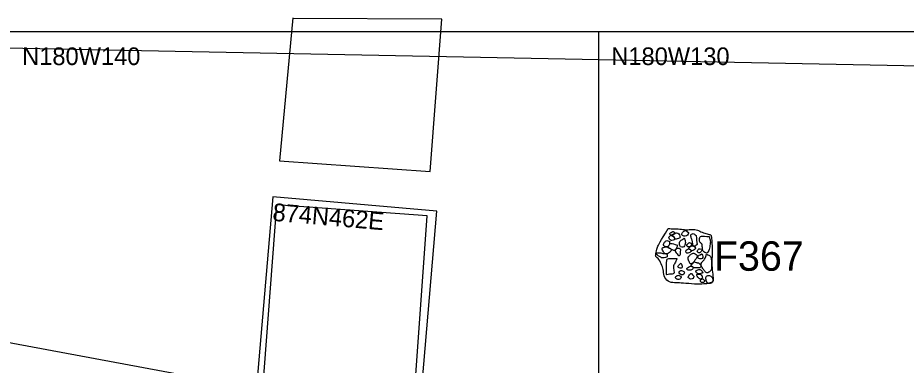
# Model space of a CAD drawing. Extents: x -200 to -100, y 65 to 200.
# Drawn here: x -139.86 to -124.78, y 174.34 to 180.24 of the extents above; entities that cross this region are included whole.
import ezdxf

# ---------------------------------------------------------------- set-up
doc = ezdxf.new("R2010")
doc.units = 0
for name, color, linetype in [('1976 grid', 7, 'Continuous'), ('1976_874N462E', 7, 'Continuous'), ('1990 grid', 7, 'Continuous'), ('Brick', 7, 'Continuous'), ('Feature Labels', 7, 'Continuous'), ('Limits of excavation', 7, 'Continuous'), ('Other features', 7, 'Continuous'), ('Quadrat IDs', 7, 'Continuous'), ('Quadrat Labels', 7, 'Continuous'), ('Quadrats in DB', 7, 'Continuous')]:
    doc.layers.add(name, color=color, linetype=linetype)

msp = doc.modelspace()

# ---------------------------------------------------------------- linework, layer by layer
at = {"layer": '1976 grid'}
msp.add_lwpolyline([(-135.186, 180.24), (-135.415, 177.807), (-132.853, 177.628), (-132.657, 180.215), (-135.188, 180.225)], dxfattribs=at)
msp.add_lwpolyline([(-132.908, 176.875), (-135.464, 177.06), (-136.42, 164.467), (-133.807, 164.267)], close=True, dxfattribs=at)
at = {"layer": '1976_874N462E'}
msp.add_lwpolyline([(-135.524, 177.198), (-136.044, 171.131), (-133.26, 170.892), (-132.745, 176.956)], close=True, dxfattribs=at)
at = {"layer": '1990 grid'}
msp.add_lwpolyline([(-150.517, 176.683), (-111.074, 169.333), (-114.966, 149.209), (-154.147, 156.646)], close=True, dxfattribs=at)
at = {"layer": 'Brick'}
for points in [[(-128.701, 176.581), (-128.726, 176.604), (-128.736, 176.611), (-128.763, 176.595), (-128.796, 176.572), (-128.781, 176.555), (-128.77, 176.545), (-128.726, 176.558), (-128.701, 176.581), (-128.701, 176.581), (-128.701, 176.581)], [(-128.468, 176.589), (-128.513, 176.635), (-128.551, 176.617), (-128.594, 176.57), (-128.576, 176.533), (-128.525, 176.53), (-128.485, 176.538), (-128.468, 176.589), (-128.468, 176.589), (-128.468, 176.589)], [(-128.79, 176.44), (-128.838, 176.46), (-128.858, 176.45), (-128.894, 176.403), (-128.904, 176.376), (-128.876, 176.359), (-128.853, 176.348), (-128.825, 176.346), (-128.796, 176.375), (-128.79, 176.44), (-128.79, 176.44), (-128.79, 176.44)], [(-128.77, 176.545), (-128.798, 176.521), (-128.809, 176.509), (-128.792, 176.481), (-128.77, 176.453), (-128.733, 176.458), (-128.697, 176.472), (-128.714, 176.515), (-128.77, 176.545), (-128.77, 176.545), (-128.77, 176.545)], [(-128.702, 176.576), (-128.728, 176.557), (-128.748, 176.546), (-128.75, 176.544), (-128.739, 176.538), (-128.723, 176.525), (-128.699, 176.493), (-128.695, 176.475), (-128.662, 176.481), (-128.623, 176.495), (-128.608, 176.51), (-128.625, 176.552), (-128.645, 176.593), (-128.702, 176.576), (-128.702, 176.576), (-128.702, 176.576)], [(-128.542, 176.494), (-128.59, 176.465), (-128.626, 176.437), (-128.625, 176.407), (-128.613, 176.338), (-128.559, 176.342), (-128.539, 176.355), (-128.516, 176.425), (-128.542, 176.494), (-128.542, 176.494), (-128.542, 176.494)], [(-128.331, 176.411), (-128.335, 176.51), (-128.338, 176.545), (-128.374, 176.56), (-128.39, 176.58), (-128.42, 176.563), (-128.44, 176.545), (-128.417, 176.487), (-128.402, 176.438), (-128.398, 176.393), (-128.399, 176.373), (-128.378, 176.359), (-128.365, 176.354), (-128.324, 176.383), (-128.32, 176.395), (-128.331, 176.411), (-128.331, 176.411), (-128.331, 176.411)], [(-128.12, 176.522), (-128.18, 176.525), (-128.272, 176.546), (-128.284, 176.492), (-128.287, 176.425), (-128.238, 176.406), (-128.237, 176.334), (-128.23, 176.272), (-128.159, 176.225), (-128.125, 176.277), (-128.104, 176.375), (-128.095, 176.448), (-128.12, 176.522), (-128.12, 176.522), (-128.12, 176.522)], [(-128.853, 176.348), (-128.895, 176.343), (-128.914, 176.329), (-128.923, 176.312), (-128.902, 176.271), (-128.886, 176.245), (-128.859, 176.23), (-128.837, 176.224), (-128.789, 176.253), (-128.77, 176.271), (-128.759, 176.308), (-128.781, 176.318), (-128.817, 176.335), (-128.824, 176.344), (-128.853, 176.348), (-128.853, 176.348), (-128.853, 176.348)], [(-128.658, 176.377), (-128.719, 176.4), (-128.773, 176.406), (-128.785, 176.407), (-128.792, 176.392), (-128.803, 176.364), (-128.816, 176.351), (-128.822, 176.347), (-128.787, 176.321), (-128.726, 176.29), (-128.708, 176.281), (-128.68, 176.312), (-128.658, 176.377), (-128.658, 176.377), (-128.658, 176.377)], [(-128.675, 176.321), (-128.635, 176.322), (-128.613, 176.319), (-128.601, 176.296), (-128.606, 176.242), (-128.612, 176.206), (-128.635, 176.197), (-128.666, 176.229), (-128.694, 176.266), (-128.704, 176.281), (-128.69, 176.293), (-128.675, 176.321), (-128.675, 176.321), (-128.675, 176.321)], [(-128.471, 176.317), (-128.511, 176.301), (-128.519, 176.272), (-128.503, 176.234), (-128.467, 176.242), (-128.43, 176.264), (-128.419, 176.274), (-128.444, 176.306), (-128.471, 176.317), (-128.471, 176.317), (-128.471, 176.317)], [(-128.464, 176.417), (-128.504, 176.379), (-128.498, 176.357), (-128.462, 176.34), (-128.424, 176.367), (-128.414, 176.398), (-128.447, 176.423), (-128.464, 176.417), (-128.464, 176.417), (-128.464, 176.417)], [(-128.387, 176.363), (-128.422, 176.369), (-128.44, 176.349), (-128.458, 176.34), (-128.473, 176.317), (-128.452, 176.311), (-128.432, 176.297), (-128.418, 176.275), (-128.373, 176.294), (-128.337, 176.327), (-128.387, 176.363), (-128.387, 176.363), (-128.387, 176.363)], [(-128.239, 176.306), (-128.271, 176.318), (-128.285, 176.32), (-128.304, 176.305), (-128.323, 176.283), (-128.321, 176.27), (-128.312, 176.256), (-128.307, 176.25), (-128.288, 176.247), (-128.277, 176.247), (-128.252, 176.268), (-128.242, 176.288), (-128.239, 176.306), (-128.239, 176.306), (-128.239, 176.306)], [(-128.907, 176.236), (-128.962, 176.252), (-129.014, 176.248), (-129.02, 176.236), (-129.025, 176.225), (-128.986, 176.198), (-128.937, 176.17), (-128.921, 176.157), (-128.89, 176.163), (-128.836, 176.177), (-128.83, 176.179), (-128.831, 176.203), (-128.834, 176.224), (-128.847, 176.226), (-128.868, 176.234), (-128.871, 176.235), (-128.907, 176.236), (-128.907, 176.236), (-128.907, 176.236)], [(-128.713, 175.904), (-128.729, 175.986), (-128.729, 176.021), (-128.692, 176.092), (-128.662, 176.148), (-128.677, 176.151), (-128.751, 176.147), (-128.809, 176.149), (-128.834, 176.147), (-128.842, 176.112), (-128.845, 176.04), (-128.846, 175.963), (-128.847, 175.886), (-128.848, 175.867), (-128.789, 175.888), (-128.743, 175.88), (-128.713, 175.904), (-128.713, 175.904), (-128.713, 175.904)], [(-128.317, 176.193), (-128.353, 176.229), (-128.382, 176.25), (-128.429, 176.223), (-128.477, 176.181), (-128.48, 176.157), (-128.474, 176.116), (-128.461, 176.099), (-128.452, 176.069), (-128.431, 176.05), (-128.378, 176.089), (-128.317, 176.193), (-128.317, 176.193), (-128.317, 176.193)], [(-128.252, 176.228), (-128.283, 176.21), (-128.324, 176.184), (-128.304, 176.153), (-128.285, 176.143), (-128.231, 176.146), (-128.218, 176.187), (-128.252, 176.228), (-128.252, 176.228), (-128.252, 176.228)], [(-128.163, 176.224), (-128.187, 176.161), (-128.204, 176.128), (-128.252, 176.08), (-128.262, 176.056), (-128.25, 176.008), (-128.21, 175.956), (-128.179, 175.917), (-128.162, 175.9), (-128.127, 175.915), (-128.087, 175.946), (-128.078, 175.995), (-128.078, 176.102), (-128.088, 176.182), (-128.127, 176.207), (-128.163, 176.224), (-128.163, 176.224), (-128.163, 176.224)], [(-128.603, 176.071), (-128.636, 176.038), (-128.663, 176.001), (-128.626, 175.988), (-128.593, 175.985), (-128.574, 175.996), (-128.581, 176.04), (-128.603, 176.071), (-128.603, 176.071), (-128.603, 176.071)], [(-128.389, 175.995), (-128.412, 176.017), (-128.426, 176.025), (-128.471, 176.006), (-128.509, 175.979), (-128.495, 175.955), (-128.455, 175.95), (-128.401, 175.955), (-128.389, 175.995), (-128.389, 175.995), (-128.389, 175.995)], [(-128.261, 176.037), (-128.287, 176.065), (-128.3, 176.079), (-128.322, 176.078), (-128.341, 176.082), (-128.37, 176.098), (-128.379, 176.088), (-128.392, 176.073), (-128.403, 176.061), (-128.412, 176.054), (-128.424, 176.05), (-128.426, 176.028), (-128.414, 176.018), (-128.399, 176.007), (-128.389, 175.993), (-128.353, 175.993), (-128.295, 175.988), (-128.265, 175.997), (-128.261, 176.037), (-128.261, 176.037), (-128.261, 176.037)], [(-128.594, 175.833), (-128.614, 175.857), (-128.637, 175.87), (-128.661, 175.86), (-128.69, 175.843), (-128.699, 175.824), (-128.674, 175.798), (-128.633, 175.79), (-128.605, 175.811), (-128.594, 175.833), (-128.594, 175.833), (-128.594, 175.833)], [(-128.548, 175.929), (-128.583, 175.953), (-128.614, 175.94), (-128.647, 175.92), (-128.619, 175.89), (-128.589, 175.871), (-128.547, 175.878), (-128.536, 175.909), (-128.548, 175.929), (-128.548, 175.929), (-128.548, 175.929)], [(-128.378, 175.848), (-128.416, 175.894), (-128.43, 175.901), (-128.452, 175.872), (-128.477, 175.844), (-128.482, 175.83), (-128.463, 175.814), (-128.431, 175.797), (-128.388, 175.806), (-128.378, 175.848), (-128.378, 175.848), (-128.378, 175.848)], [(-128.227, 175.907), (-128.248, 175.95), (-128.275, 175.973), (-128.315, 175.96), (-128.354, 175.932), (-128.336, 175.903), (-128.296, 175.883), (-128.227, 175.907), (-128.227, 175.907), (-128.227, 175.907)], [(-128.243, 175.855), (-128.263, 175.884), (-128.293, 175.882), (-128.318, 175.89), (-128.338, 175.866), (-128.313, 175.83), (-128.289, 175.812), (-128.271, 175.793), (-128.237, 175.81), (-128.234, 175.835), (-128.243, 175.855), (-128.243, 175.855), (-128.243, 175.855)], [(-128.068, 175.827), (-128.108, 175.873), (-128.149, 175.861), (-128.183, 175.836), (-128.169, 175.773), (-128.156, 175.731), (-128.122, 175.725), (-128.086, 175.727), (-128.064, 175.746), (-128.048, 175.768), (-128.056, 175.801), (-128.068, 175.827), (-128.068, 175.827), (-128.068, 175.827)], [(-128.193, 175.771), (-128.219, 175.803), (-128.237, 175.811), (-128.248, 175.798), (-128.245, 175.801), (-128.257, 175.794), (-128.269, 175.792), (-128.272, 175.771), (-128.258, 175.749), (-128.245, 175.738), (-128.211, 175.74), (-128.193, 175.771), (-128.193, 175.771), (-128.193, 175.771)]]:
    msp.add_open_spline(points, degree=3, dxfattribs=at)
at = {"layer": 'Limits of excavation'}
msp.add_lwpolyline([(-159.335, 180.107), (-109.855, 179.136), (-110.059, 169.277), (-100.204, 169.175), (-100.627, 149.296), (-159.925, 150.522)], close=True, dxfattribs=at)
at = {"layer": 'Other features'}
msp.add_open_spline([(-128.817, 176.659), (-128.953, 176.433), (-129.008, 176.335), (-129.025, 176.226), (-129.035, 176.181), (-128.972, 176.147), (-128.918, 176.024), (-128.895, 175.945), (-128.886, 175.819), (-128.798, 175.738), (-128.679, 175.74), (-128.576, 175.732), (-128.361, 175.713), (-128.196, 175.718), (-128.135, 175.725), (-128.068, 175.742), (-128.049, 175.783), (-128.063, 175.915), (-128.078, 176.066), (-128.063, 176.313), (-128.081, 176.518), (-128.086, 176.553), (-128.151, 176.569), (-128.24, 176.59), (-128.318, 176.64), (-128.403, 176.646), (-128.51, 176.634), (-128.62, 176.654), (-128.721, 176.654), (-128.817, 176.659), (-128.817, 176.659), (-128.817, 176.659)], degree=3, dxfattribs=at)
at = {"layer": 'Quadrats in DB'}
for p, q in [((-130, 180), (-140, 180)), ((-120, 180), (-130, 180)), ((-130, 180), (-130, 170))]:
    msp.add_line(p, q, dxfattribs=at)

# ---------------------------------------------------------------- texts
at = {"layer": 'Feature Labels'}
msp.add_text('F367', height=0.5, dxfattribs=at).set_placement((-128.039, 175.942))
at = {"layer": 'Quadrat IDs'}
msp.add_text('874N462E', height=0.3, rotation=355.1, dxfattribs=at).set_placement((-135.54, 176.792))
at = {"layer": 'Quadrat Labels'}
for s, p in [('N180W140', (-139.781, 179.436)), ('N180W130', (-129.781, 179.436))]:
    msp.add_text(s, height=0.3, dxfattribs=at).set_placement(p)

doc.saveas('drawing.dxf')
